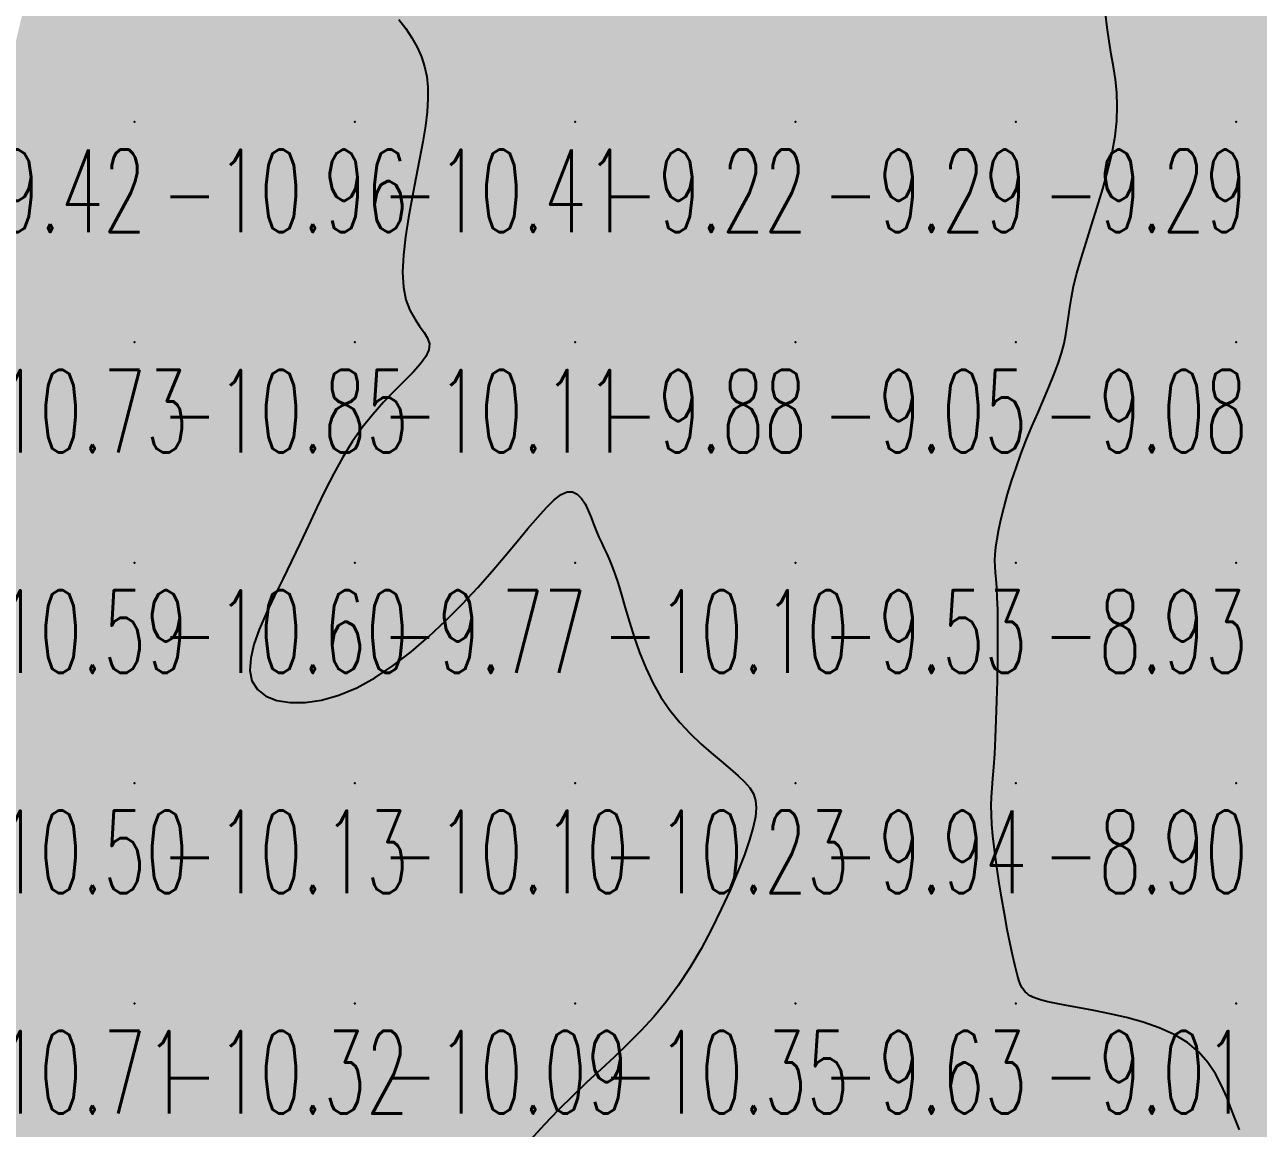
# Model space of a CAD drawing. Header units: millimetres. Extents: x 88261 to 90953, y 390274 to 392322.
# Drawn here: x 89895.3 to 89951.2, y 391011.6 to 391061.7 of the extents above; entities that cross this region are included whole.
import ezdxf
from ezdxf.enums import TextEntityAlignment as Align

# ---------------------------------------------------------------- set-up
doc = ezdxf.new("R2010")
doc.units = ezdxf.units.MM
doc.header["$LTSCALE"] = 25
for name, color, linetype in [('CN_03_00', 7, 'Continuous'), ('CN_04_00', 242, 'Continuous'), ('COTEAlt', 7, 'Continuous'), ('TN_COLORIAGE', 7, 'Continuous')]:
    doc.layers.add(name, color=color, linetype=linetype)
doc.styles.add('Simplex 1.0', font='Simplex.shx', dxfattribs={"width": 0.99, "height": 2.5})
doc.styles.get("Standard").update_dxf_attribs({"font": 'times.ttf'})

# ---------------------------------------------------------------- blocks, each defined once
blk = doc.blocks.new('COTE')
at = {"color": 0}
blk.add_point((0, 0), dxfattribs=at)
at = {"layer": 'COTEAlt'}
blk.add_attdef('ALT', text='', height=3.75, dxfattribs=at).set_placement((1.25, -1.25), align=Align.TOP_LEFT)

msp = doc.modelspace()

# ---------------------------------------------------------------- linework, layer by layer
at = {"layer": 'CN_03_00', "elevation": -9, "flags": 128}
msp.add_lwpolyline([(89950.4, 391011.494), (89950.212, 391011.952), (89950.023, 391012.451), (89949.818, 391012.975), (89949.583, 391013.511), (89949.303, 391014.042), (89948.962, 391014.553), (89948.547, 391015.03), (89948.041, 391015.456), (89947.437, 391015.821), (89946.755, 391016.128), (89946.023, 391016.384), (89945.266, 391016.595), (89944.514, 391016.769), (89943.791, 391016.912), (89943.127, 391017.032), (89942.547, 391017.134), (89942.072, 391017.226), (89941.696, 391017.309), (89941.404, 391017.385), (89941.183, 391017.455), (89941.02, 391017.521), (89940.9, 391017.582), (89940.811, 391017.642), (89940.738, 391017.7), (89940.67, 391017.761), (89940.603, 391017.836), (89940.535, 391017.94), (89940.463, 391018.086), (89940.386, 391018.289), (89940.302, 391018.563), (89940.208, 391018.922), (89940.102, 391019.381), (89939.983, 391019.946), (89939.856, 391020.597), (89939.726, 391021.309), (89939.597, 391022.054), (89939.475, 391022.806), (89939.364, 391023.537), (89939.271, 391024.223), (89939.2, 391024.835), (89939.155, 391025.356), (89939.133, 391025.806), (89939.132, 391026.212), (89939.146, 391026.602), (89939.172, 391027.004), (89939.207, 391027.447), (89939.246, 391027.958), (89939.286, 391028.565), (89939.324, 391029.286), (89939.358, 391030.099), (89939.387, 391030.972), (89939.41, 391031.872), (89939.426, 391032.767), (89939.434, 391033.625), (89939.434, 391034.414), (89939.423, 391035.1), (89939.402, 391035.662), (89939.375, 391036.115), (89939.346, 391036.484), (89939.32, 391036.793), (89939.301, 391037.068), (89939.295, 391037.334), (89939.306, 391037.615), (89939.338, 391037.936), (89939.395, 391038.318), (89939.478, 391038.757), (89939.585, 391039.245), (89939.717, 391039.776), (89939.873, 391040.342), (89940.052, 391040.934), (89940.253, 391041.544), (89940.476, 391042.166), (89940.719, 391042.792), (89940.976, 391043.415), (89941.236, 391044.029), (89941.493, 391044.629), (89941.738, 391045.207), (89941.963, 391045.758), (89942.159, 391046.276), (89942.318, 391046.754), (89942.434, 391047.191), (89942.518, 391047.599), (89942.58, 391047.994), (89942.635, 391048.394), (89942.692, 391048.816), (89942.766, 391049.274), (89942.868, 391049.787), (89943.011, 391050.371), (89943.202, 391051.037), (89943.431, 391051.772), (89943.682, 391052.557), (89943.941, 391053.374), (89944.193, 391054.205), (89944.422, 391055.031), (89944.614, 391055.833), (89944.753, 391056.593), (89944.829, 391057.297), (89944.848, 391057.953), (89944.822, 391058.572), (89944.76, 391059.165), (89944.675, 391059.745), (89944.577, 391060.323), (89944.477, 391060.911), (89944.387, 391061.521), (89944.314, 391062.162)], dxfattribs=at)
at = {"layer": 'CN_04_00', "elevation": -10, "flags": 128}
msp.add_lwpolyline([(89912.242, 391061.895), (89912.556, 391061.479), (89912.838, 391061.055), (89913.079, 391060.629), (89913.27, 391060.201), (89913.412, 391059.764), (89913.506, 391059.307), (89913.555, 391058.818), (89913.559, 391058.289), (89913.522, 391057.707), (89913.446, 391057.062), (89913.331, 391056.344), (89913.182, 391055.548), (89913.014, 391054.694), (89912.84, 391053.806), (89912.677, 391052.909), (89912.541, 391052.029), (89912.447, 391051.19), (89912.411, 391050.419), (89912.448, 391049.74), (89912.567, 391049.17), (89912.748, 391048.699), (89912.964, 391048.308), (89913.187, 391047.978), (89913.39, 391047.691), (89913.546, 391047.427), (89913.629, 391047.169), (89913.61, 391046.897), (89913.472, 391046.596), (89913.224, 391046.26), (89912.889, 391045.887), (89912.484, 391045.474), (89912.032, 391045.018), (89911.55, 391044.518), (89911.06, 391043.969), (89910.582, 391043.37), (89910.13, 391042.72), (89909.704, 391042.024), (89909.298, 391041.29), (89908.906, 391040.525), (89908.523, 391039.736), (89908.144, 391038.931), (89907.763, 391038.117), (89907.373, 391037.302), (89906.975, 391036.493), (89906.584, 391035.7), (89906.222, 391034.934), (89905.91, 391034.205), (89905.668, 391033.523), (89905.518, 391032.9), (89905.481, 391032.345), (89905.578, 391031.869), (89905.823, 391031.481), (89906.205, 391031.186), (89906.705, 391030.987), (89907.305, 391030.888), (89907.986, 391030.893), (89908.73, 391031.005), (89909.519, 391031.228), (89910.335, 391031.565), (89911.16, 391032.016), (89911.985, 391032.565), (89912.802, 391033.193), (89913.602, 391033.882), (89914.378, 391034.61), (89915.12, 391035.36), (89915.822, 391036.112), (89916.474, 391036.846), (89917.071, 391037.544), (89917.613, 391038.194), (89918.104, 391038.785), (89918.546, 391039.305), (89918.942, 391039.743), (89919.296, 391040.087), (89919.61, 391040.326), (89919.887, 391040.45), (89920.13, 391040.452), (89920.343, 391040.347), (89920.53, 391040.157), (89920.695, 391039.902), (89920.841, 391039.604), (89920.974, 391039.284), (89921.097, 391038.962), (89921.213, 391038.66), (89921.326, 391038.392), (89921.439, 391038.148), (89921.553, 391037.913), (89921.669, 391037.67), (89921.79, 391037.402), (89921.916, 391037.095), (89922.049, 391036.731), (89922.192, 391036.296), (89922.346, 391035.777), (89922.515, 391035.187), (89922.704, 391034.544), (89922.92, 391033.865), (89923.165, 391033.167), (89923.446, 391032.468), (89923.767, 391031.786), (89924.134, 391031.139), (89924.548, 391030.539), (89924.997, 391029.988), (89925.468, 391029.484), (89925.946, 391029.024), (89926.416, 391028.605), (89926.864, 391028.225), (89927.276, 391027.88), (89927.636, 391027.57), (89927.934, 391027.287), (89928.166, 391027.018), (89928.331, 391026.744), (89928.431, 391026.446), (89928.464, 391026.107), (89928.43, 391025.709), (89928.328, 391025.233), (89928.16, 391024.662), (89927.925, 391023.984), (89927.628, 391023.216), (89927.277, 391022.382), (89926.877, 391021.506), (89926.435, 391020.61), (89925.957, 391019.719), (89925.45, 391018.857), (89924.92, 391018.047), (89924.372, 391017.306), (89923.808, 391016.626), (89923.23, 391015.994), (89922.637, 391015.395), (89922.03, 391014.815), (89921.411, 391014.24), (89920.779, 391013.655), (89920.136, 391013.047), (89919.486, 391012.404), (89918.839, 391011.733), (89918.213, 391011.042)], dxfattribs=at)
at = {"layer": 'TN_COLORIAGE', "color": 191}
for points in [[(89900.249, 391057.239, -10), (89893.993, 391057.239, -10), (89900.249, 391067.239, -10), (89895.158, 391062.148, -10)], [(89900.249, 391057.239, -10), (89908.578, 391065.569, -10), (89900.249, 391067.239, -10), (89907.806, 391067.239, -10)], [(89900.249, 391057.239, -10), (89908.578, 391065.569, -10), (89910.249, 391057.239, -10), (89910.249, 391064.062, -10)], [(89913.628, 391060.618, -10.414), (89910.249, 391064.062, -10.414), (89910.249, 391057.239, -10.414)], [(89913.628, 391060.618, -10.414), (89913.714, 391057.239, -10.414), (89910.249, 391057.239, -10.414)], [(89890.249, 391047.239, -10.961), (89900.249, 391047.239, -10.961), (89900.249, 391057.239, -10.961)], [(89900.249, 391057.239, -10), (89893.993, 391057.239, -10), (89890.249, 391047.239, -10), (89890.249, 391052.844, -10)], [(89900.249, 391047.239, -10.414), (89910.249, 391047.239, -10.414), (89910.249, 391057.239, -10.414)], [(89900.249, 391057.239, -10.414), (89900.249, 391047.239, -10.414), (89910.249, 391057.239, -10.414)], [(89910.249, 391057.239, -10), (89913.714, 391057.239, -10), (89910.249, 391047.239, -10), (89911.499, 391048.49, -10)], [(89911.499, 391048.49, -10.112), (89914.979, 391047.239, -10.112), (89910.249, 391047.239, -10.112)], [(89890.249, 391037.239, -10.852), (89900.249, 391037.239, -10.852), (89900.249, 391047.239, -10.852)], [(89890.249, 391047.239, -10.852), (89890.249, 391037.239, -10.852), (89900.249, 391047.239, -10.852)], [(89900.249, 391037.239, -10), (89907.516, 391037.239, -10), (89910.249, 391047.239, -10), (89910.249, 391043.936, -10)], [(89900.249, 391047.239, -10.112), (89900.249, 391037.239, -10.112), (89910.249, 391047.239, -10.112)], [(89910.249, 391043.936, -10.112), (89914.979, 391047.239, -10.112), (89910.249, 391047.239, -10.112)], [(89917.087, 391037.239, -10.105), (89920.249, 391041.808, -10.105), (89920.249, 391037.239, -10.105)], [(89921.237, 391038.228, -10.105), (89920.249, 391041.808, -10.105), (89920.249, 391037.239, -10.105)], [(89921.237, 391038.228, -10.105), (89922.079, 391037.239, -10.105), (89920.249, 391037.239, -10.105)], [(89890.249, 391027.239, -10.601), (89900.249, 391027.239, -10.601), (89900.249, 391037.239, -10.601)], [(89890.249, 391037.239, -10.601), (89890.249, 391027.239, -10.601), (89900.249, 391037.239, -10.601)], [(89900.249, 391037.239, -10), (89907.516, 391037.239, -10), (89900.249, 391027.239, -10), (89903.926, 391030.917, -10)], [(89910.249, 391027.239, -10.105), (89920.249, 391027.239, -10.105), (89920.249, 391037.239, -10.105)], [(89920.249, 391037.239, -10), (89917.087, 391037.239, -10), (89910.249, 391027.239, -10), (89910.249, 391030.308, -10)], [(89920.249, 391027.239, -10), (89923.598, 391030.588, -10), (89920.249, 391037.239, -10), (89922.079, 391037.239, -10)], [(89900.249, 391027.239, -10), (89903.926, 391030.917, -10), (89910.249, 391027.239, -10), (89910.249, 391030.308, -10)], [(89923.598, 391030.588, -10.235), (89928.335, 391027.239, -10.235), (89920.249, 391027.239, -10.235)], [(89890.249, 391017.239, -10.131), (89900.249, 391017.239, -10.131), (89900.249, 391027.239, -10.131)], [(89890.249, 391027.239, -10.131), (89890.249, 391017.239, -10.131), (89900.249, 391027.239, -10.131)], [(89900.249, 391017.239, -10.1), (89910.249, 391017.239, -10.1), (89910.249, 391027.239, -10.1)], [(89900.249, 391027.239, -10.1), (89900.249, 391017.239, -10.1), (89910.249, 391027.239, -10.1)], [(89910.249, 391017.239, -10.235), (89920.249, 391017.239, -10.235), (89920.249, 391027.239, -10.235)], [(89910.249, 391027.239, -10.235), (89910.249, 391017.239, -10.235), (89920.249, 391027.239, -10.235)], [(89920.249, 391017.239, -10), (89928.882, 391025.873, -10), (89920.249, 391027.239, -10), (89928.335, 391027.239, -10)], [(89925.097, 391017.239, -10.351), (89928.882, 391025.873, -10.351), (89920.249, 391017.239, -10.351)], [(89890.249, 391007.239, -10.317), (89900.249, 391007.239, -10.317), (89900.249, 391017.239, -10.317)], [(89890.249, 391017.239, -10.317), (89890.249, 391007.239, -10.317), (89900.249, 391017.239, -10.317)], [(89900.249, 391007.239, -10.086), (89910.249, 391007.239, -10.086), (89910.249, 391017.239, -10.086)], [(89900.249, 391017.239, -10.086), (89900.249, 391007.239, -10.086), (89910.249, 391017.239, -10.086)], [(89910.249, 391007.239, -10), (89914.727, 391007.239, -10), (89920.249, 391017.239, -10), (89920.249, 391013.45, -10)], [(89910.249, 391017.239, -10.351), (89910.249, 391007.239, -10.351), (89920.249, 391017.239, -10.351)], [(89920.249, 391013.45, -10.351), (89925.097, 391017.239, -10.351), (89920.249, 391017.239, -10.351)], [(89926.02, 391007.239, -10.422), (89930.249, 391012.545, -10.422), (89930.249, 391007.239, -10.422)], [(89933.236, 391010.227, -10.422), (89930.249, 391012.545, -10.422), (89930.249, 391007.239, -10.422)]]:
    msp.add_solid(points, dxfattribs=at)
at = {"layer": 'TN_COLORIAGE', "color": 181}
for points in [[(89910.249, 391064.062, -9.189), (89913.628, 391060.618, -9.189), (89910.249, 391067.239, -9.189), (89920.249, 391067.239, -9.189)], [(89913.714, 391057.239, -9.189), (89913.628, 391060.618, -9.189), (89920.249, 391057.239, -9.189), (89920.249, 391067.239, -9.189)], [(89920.249, 391057.239, -9.189), (89930.249, 391057.239, -9.189), (89930.249, 391067.239, -9.189)], [(89920.249, 391067.239, -9.189), (89920.249, 391057.239, -9.189), (89930.249, 391067.239, -9.189)], [(89930.249, 391067.239, -9.291), (89930.249, 391057.239, -9.291), (89940.249, 391067.239, -9.291)], [(89930.249, 391057.239, -9.291), (89940.249, 391057.239, -9.291), (89940.249, 391067.239, -9.291)], [(89940.249, 391057.239, -9), (89944.172, 391061.162, -9), (89940.249, 391067.239, -9), (89944.157, 391067.239, -9)], [(89944.172, 391061.162, -9.293), (89945.475, 391057.239, -9.293), (89940.249, 391057.239, -9.293)], [(89914.979, 391047.239, -9.22), (89911.499, 391048.49, -9.22), (89920.249, 391047.239, -9.22), (89920.249, 391057.239, -9.22)], [(89911.499, 391048.49, -9.22), (89913.714, 391057.239, -9.22), (89920.249, 391057.239, -9.22)], [(89920.249, 391047.239, -9.294), (89930.249, 391047.239, -9.294), (89930.249, 391057.239, -9.294)], [(89920.249, 391057.239, -9.294), (89920.249, 391047.239, -9.294), (89930.249, 391057.239, -9.294)], [(89930.249, 391057.239, -9.293), (89930.249, 391047.239, -9.293), (89940.249, 391057.239, -9.293)], [(89930.249, 391047.239, -9.293), (89940.249, 391047.239, -9.293), (89940.249, 391057.239, -9.293)], [(89940.249, 391057.239, -9), (89945.475, 391057.239, -9), (89940.249, 391047.239, -9), (89942.447, 391049.437, -9)], [(89942.447, 391049.437, -9.075), (89942.802, 391047.239, -9.075), (89940.249, 391047.239, -9.075)], [(89920.249, 391041.808, -9.774), (89917.087, 391037.239, -9.774), (89920.249, 391047.239, -9.774), (89910.249, 391037.239, -9.774)], [(89914.979, 391047.239, -9.774), (89910.249, 391043.936, -9.774), (89920.249, 391047.239, -9.774), (89910.249, 391037.239, -9.774)], [(89920.249, 391041.808, -9.047), (89921.237, 391038.228, -9.047), (89920.249, 391047.239, -9.047), (89930.249, 391047.239, -9.047)], [(89922.079, 391037.239, -9.047), (89921.237, 391038.228, -9.047), (89930.249, 391037.239, -9.047), (89930.249, 391047.239, -9.047)], [(89930.249, 391047.239, -9.075), (89930.249, 391037.239, -9.075), (89940.249, 391047.239, -9.075)], [(89930.249, 391037.239, -9), (89939.059, 391037.239, -9), (89940.249, 391047.239, -9), (89940.249, 391042.13, -9)], [(89942.802, 391047.239, -9.075), (89940.249, 391042.13, -9.075), (89940.249, 391047.239, -9.075)], [(89910.249, 391043.936, -9.774), (89907.516, 391037.239, -9.774), (89910.249, 391037.239, -9.774)], [(89910.249, 391030.308, -9.774), (89903.926, 391030.917, -9.774), (89910.249, 391037.239, -9.774)], [(89903.926, 391030.917, -9.774), (89907.516, 391037.239, -9.774), (89910.249, 391037.239, -9.774)], [(89910.249, 391030.308, -9.774), (89917.087, 391037.239, -9.774), (89910.249, 391037.239, -9.774)], [(89922.079, 391037.239, -9.534), (89923.598, 391030.588, -9.534), (89930.249, 391037.239, -9.534)], [(89928.335, 391027.239, -9.534), (89923.598, 391030.588, -9.534), (89930.249, 391027.239, -9.534), (89930.249, 391037.239, -9.534)], [(89930.249, 391027.239, -9), (89939.54, 391036.531, -9), (89930.249, 391037.239, -9), (89939.059, 391037.239, -9)], [(89939.317, 391027.239, -9.944), (89939.54, 391036.531, -9.944), (89930.249, 391027.239, -9.944)], [(89928.882, 391025.873, -9.627), (89925.097, 391017.239, -9.627), (89930.249, 391027.239, -9.627), (89930.249, 391017.239, -9.627)], [(89928.335, 391027.239, -9.944), (89928.882, 391025.873, -9.944), (89930.249, 391027.239, -9.944)], [(89930.249, 391027.239, -9), (89939.317, 391027.239, -9), (89930.249, 391017.239, -9), (89938.909, 391025.899, -9)], [(89930.249, 391017.239, -9), (89938.909, 391025.899, -9), (89940.249, 391017.239, -9), (89940.249, 391018.172, -9)], [(89940.706, 391017.697, -9.01), (89940.249, 391018.172, -9.01), (89940.249, 391017.239, -9.01)], [(89940.706, 391017.697, -9.01), (89941.354, 391017.239, -9.01), (89940.249, 391017.239, -9.01)], [(89930.249, 391012.545, -9.425), (89926.02, 391007.239, -9.425), (89930.249, 391017.239, -9.425), (89920.249, 391007.239, -9.425)], [(89925.097, 391017.239, -9.425), (89920.249, 391013.45, -9.425), (89930.249, 391017.239, -9.425), (89920.249, 391007.239, -9.425)], [(89930.249, 391012.545, -9.01), (89933.236, 391010.227, -9.01), (89930.249, 391017.239, -9.01), (89940.249, 391017.239, -9.01)], [(89935.766, 391007.239, -9.01), (89933.236, 391010.227, -9.01), (89940.249, 391007.239, -9.01), (89940.249, 391017.239, -9.01)], [(89940.249, 391007.239, -9), (89949.16, 391016.151, -9), (89940.249, 391017.239, -9), (89941.354, 391017.239, -9)], [(89940.249, 391007.239, -9), (89949.16, 391016.151, -9), (89950.249, 391007.239, -9), (89950.249, 391010.895, -9)], [(89920.249, 391013.45, -9.425), (89914.727, 391007.239, -9.425), (89920.249, 391007.239, -9.425)]]:
    msp.add_solid(points, dxfattribs=at)
at = {"layer": 'TN_COLORIAGE', "color": 171}
for points in [[(89944.157, 391067.239, -8.547), (89944.172, 391061.162, -8.547), (89950.249, 391067.239, -8.547)], [(89945.475, 391057.239, -8.547), (89944.172, 391061.162, -8.547), (89950.249, 391057.239, -8.547), (89950.249, 391067.239, -8.547)], [(89950.249, 391057.239, -8), (89956.126, 391063.116, -8), (89950.249, 391067.239, -8), (89955.403, 391067.239, -8)], [(89950.249, 391057.239, -8), (89956.126, 391063.116, -8), (89960.249, 391057.239, -8), (89960.249, 391059.611, -8)], [(89942.447, 391049.437, -8.733), (89945.475, 391057.239, -8.733), (89950.249, 391057.239, -8.733)], [(89942.802, 391047.239, -8.733), (89942.447, 391049.437, -8.733), (89950.249, 391047.239, -8.733), (89950.249, 391057.239, -8.733)], [(89950.249, 391057.239, -8.16), (89950.249, 391047.239, -8.16), (89960.249, 391057.239, -8.16)], [(89950.249, 391047.239, -8.16), (89960.249, 391047.239, -8.16), (89960.249, 391057.239, -8.16)], [(89940.249, 391042.13, -8.781), (89942.802, 391047.239, -8.781), (89940.249, 391037.239, -8.781), (89950.249, 391047.239, -8.781)], [(89940.249, 391037.239, -8.781), (89950.249, 391037.239, -8.781), (89950.249, 391047.239, -8.781)], [(89950.249, 391047.239, -8.196), (89950.249, 391037.239, -8.196), (89960.249, 391047.239, -8.196)], [(89950.249, 391037.239, -8.196), (89960.249, 391037.239, -8.196), (89960.249, 391047.239, -8.196)], [(89940.249, 391042.13, -8.928), (89939.059, 391037.239, -8.928), (89940.249, 391037.239, -8.928)], [(89939.059, 391037.239, -8.928), (89939.54, 391036.531, -8.928), (89940.249, 391037.239, -8.928)], [(89939.54, 391036.531, -8.903), (89939.317, 391027.239, -8.903), (89940.249, 391037.239, -8.903), (89940.249, 391027.239, -8.903)], [(89940.249, 391037.239, -8.753), (89940.249, 391027.239, -8.753), (89950.249, 391037.239, -8.753)], [(89940.249, 391027.239, -8.753), (89950.249, 391027.239, -8.753), (89950.249, 391037.239, -8.753)], [(89950.249, 391037.239, -8.548), (89950.249, 391027.239, -8.548), (89960.249, 391037.239, -8.548)], [(89950.249, 391027.239, -8.548), (89960.249, 391027.239, -8.548), (89960.249, 391037.239, -8.548)], [(89938.909, 391025.899, -8.903), (89939.317, 391027.239, -8.903), (89940.249, 391027.239, -8.903)], [(89940.249, 391018.172, -8.903), (89938.909, 391025.899, -8.903), (89940.249, 391027.239, -8.903)], [(89940.249, 391018.172, -8.792), (89940.706, 391017.697, -8.792), (89940.249, 391027.239, -8.792), (89950.249, 391027.239, -8.792)], [(89941.354, 391017.239, -8.792), (89940.706, 391017.697, -8.792), (89950.249, 391017.239, -8.792), (89950.249, 391027.239, -8.792)], [(89950.249, 391027.239, -8.702), (89950.249, 391017.239, -8.702), (89960.249, 391027.239, -8.702)], [(89950.249, 391017.239, -8.702), (89960.249, 391017.239, -8.702), (89960.249, 391027.239, -8.702)], [(89941.354, 391017.239, -8.92), (89949.16, 391016.151, -8.92), (89950.249, 391017.239, -8.92)], [(89950.249, 391010.895, -8.92), (89949.16, 391016.151, -8.92), (89950.249, 391017.239, -8.92)], [(89950.249, 391010.895, -8.814), (89952.243, 391009.234, -8.814), (89950.249, 391017.239, -8.814), (89960.249, 391017.239, -8.814)]]:
    msp.add_solid(points, dxfattribs=at)

# ---------------------------------------------------------------- block references
at = {"layer": 'COTEAlt'}
ref = msp.add_blockref('COTE', (89890.249, 391057.239), dxfattribs=at)
ref.add_attrib('ALT', '-9.42', dxfattribs={"height": 3.75, "style": 'Simplex 1.0', "width": 0.6}).set_placement((89891.499, 391055.989), align=Align.TOP_LEFT)
ref = msp.add_blockref('COTE', (89900.249, 391057.239), dxfattribs=at)
ref.add_attrib('ALT', '-10.96', dxfattribs={"height": 3.75, "style": 'Simplex 1.0', "width": 0.6}).set_placement((89901.499, 391055.989), align=Align.TOP_LEFT)
ref = msp.add_blockref('COTE', (89910.249, 391057.239), dxfattribs=at)
ref.add_attrib('ALT', '-10.41', dxfattribs={"height": 3.75, "style": 'Simplex 1.0', "width": 0.6}).set_placement((89911.499, 391055.989), align=Align.TOP_LEFT)
ref = msp.add_blockref('COTE', (89920.249, 391057.239), dxfattribs=at)
ref.add_attrib('ALT', '-9.22', dxfattribs={"height": 3.75, "style": 'Simplex 1.0', "width": 0.6}).set_placement((89921.499, 391055.989), align=Align.TOP_LEFT)
ref = msp.add_blockref('COTE', (89930.249, 391057.239), dxfattribs=at)
ref.add_attrib('ALT', '-9.29', dxfattribs={"height": 3.75, "style": 'Simplex 1.0', "width": 0.6}).set_placement((89931.499, 391055.989), align=Align.TOP_LEFT)
ref = msp.add_blockref('COTE', (89940.249, 391057.239), dxfattribs=at)
ref.add_attrib('ALT', '-9.29', dxfattribs={"height": 3.75, "style": 'Simplex 1.0', "width": 0.6}).set_placement((89941.499, 391055.989), align=Align.TOP_LEFT)
ref = msp.add_blockref('COTE', (89950.249, 391057.239), dxfattribs=at)
ref.add_attrib('ALT', '-8.73', dxfattribs={"height": 3.75, "style": 'Simplex 1.0', "width": 0.6}).set_placement((89951.499, 391055.989), align=Align.TOP_LEFT)
ref = msp.add_blockref('COTE', (89890.249, 391047.239), dxfattribs=at)
ref.add_attrib('ALT', '-10.73', dxfattribs={"height": 3.75, "style": 'Simplex 1.0', "width": 0.6}).set_placement((89891.499, 391045.989), align=Align.TOP_LEFT)
ref = msp.add_blockref('COTE', (89900.249, 391047.239), dxfattribs=at)
ref.add_attrib('ALT', '-10.85', dxfattribs={"height": 3.75, "style": 'Simplex 1.0', "width": 0.6}).set_placement((89901.499, 391045.989), align=Align.TOP_LEFT)
ref = msp.add_blockref('COTE', (89910.249, 391047.239), dxfattribs=at)
ref.add_attrib('ALT', '-10.11', dxfattribs={"height": 3.75, "style": 'Simplex 1.0', "width": 0.6}).set_placement((89911.499, 391045.989), align=Align.TOP_LEFT)
ref = msp.add_blockref('COTE', (89920.249, 391047.239), dxfattribs=at)
ref.add_attrib('ALT', '-9.88', dxfattribs={"height": 3.75, "style": 'Simplex 1.0', "width": 0.6}).set_placement((89921.499, 391045.989), align=Align.TOP_LEFT)
ref = msp.add_blockref('COTE', (89930.249, 391047.239), dxfattribs=at)
ref.add_attrib('ALT', '-9.05', dxfattribs={"height": 3.75, "style": 'Simplex 1.0', "width": 0.6}).set_placement((89931.499, 391045.989), align=Align.TOP_LEFT)
ref = msp.add_blockref('COTE', (89940.249, 391047.239), dxfattribs=at)
ref.add_attrib('ALT', '-9.08', dxfattribs={"height": 3.75, "style": 'Simplex 1.0', "width": 0.6}).set_placement((89941.499, 391045.989), align=Align.TOP_LEFT)
ref = msp.add_blockref('COTE', (89950.249, 391047.239), dxfattribs=at)
ref.add_attrib('ALT', '-8.78', dxfattribs={"height": 3.75, "style": 'Simplex 1.0', "width": 0.6}).set_placement((89951.499, 391045.989), align=Align.TOP_LEFT)
ref = msp.add_blockref('COTE', (89890.249, 391037.239), dxfattribs=at)
ref.add_attrib('ALT', '-10.59', dxfattribs={"height": 3.75, "style": 'Simplex 1.0', "width": 0.6}).set_placement((89891.499, 391035.989), align=Align.TOP_LEFT)
ref = msp.add_blockref('COTE', (89900.249, 391037.239), dxfattribs=at)
ref.add_attrib('ALT', '-10.60', dxfattribs={"height": 3.75, "style": 'Simplex 1.0', "width": 0.6}).set_placement((89901.499, 391035.989), align=Align.TOP_LEFT)
ref = msp.add_blockref('COTE', (89910.249, 391037.239), dxfattribs=at)
ref.add_attrib('ALT', '-9.77', dxfattribs={"height": 3.75, "style": 'Simplex 1.0', "width": 0.6}).set_placement((89911.499, 391035.989), align=Align.TOP_LEFT)
ref = msp.add_blockref('COTE', (89920.249, 391037.239), dxfattribs=at)
ref.add_attrib('ALT', '-10.10', dxfattribs={"height": 3.75, "style": 'Simplex 1.0', "width": 0.6}).set_placement((89921.499, 391035.989), align=Align.TOP_LEFT)
ref = msp.add_blockref('COTE', (89930.249, 391037.239), dxfattribs=at)
ref.add_attrib('ALT', '-9.53', dxfattribs={"height": 3.75, "style": 'Simplex 1.0', "width": 0.6}).set_placement((89931.499, 391035.989), align=Align.TOP_LEFT)
ref = msp.add_blockref('COTE', (89940.249, 391037.239), dxfattribs=at)
ref.add_attrib('ALT', '-8.93', dxfattribs={"height": 3.75, "style": 'Simplex 1.0', "width": 0.6}).set_placement((89941.499, 391035.989), align=Align.TOP_LEFT)
ref = msp.add_blockref('COTE', (89950.249, 391037.239), dxfattribs=at)
ref.add_attrib('ALT', '-8.75', dxfattribs={"height": 3.75, "style": 'Simplex 1.0', "width": 0.6}).set_placement((89951.499, 391035.989), align=Align.TOP_LEFT)
ref = msp.add_blockref('COTE', (89890.249, 391027.239), dxfattribs=at)
ref.add_attrib('ALT', '-10.50', dxfattribs={"height": 3.75, "style": 'Simplex 1.0', "width": 0.6}).set_placement((89891.499, 391025.989), align=Align.TOP_LEFT)
ref = msp.add_blockref('COTE', (89900.249, 391027.239), dxfattribs=at)
ref.add_attrib('ALT', '-10.13', dxfattribs={"height": 3.75, "style": 'Simplex 1.0', "width": 0.6}).set_placement((89901.499, 391025.989), align=Align.TOP_LEFT)
ref = msp.add_blockref('COTE', (89910.249, 391027.239), dxfattribs=at)
ref.add_attrib('ALT', '-10.10', dxfattribs={"height": 3.75, "style": 'Simplex 1.0', "width": 0.6}).set_placement((89911.499, 391025.989), align=Align.TOP_LEFT)
ref = msp.add_blockref('COTE', (89920.249, 391027.239), dxfattribs=at)
ref.add_attrib('ALT', '-10.23', dxfattribs={"height": 3.75, "style": 'Simplex 1.0', "width": 0.6}).set_placement((89921.499, 391025.989), align=Align.TOP_LEFT)
ref = msp.add_blockref('COTE', (89930.249, 391027.239), dxfattribs=at)
ref.add_attrib('ALT', '-9.94', dxfattribs={"height": 3.75, "style": 'Simplex 1.0', "width": 0.6}).set_placement((89931.499, 391025.989), align=Align.TOP_LEFT)
ref = msp.add_blockref('COTE', (89940.249, 391027.239), dxfattribs=at)
ref.add_attrib('ALT', '-8.90', dxfattribs={"height": 3.75, "style": 'Simplex 1.0', "width": 0.6}).set_placement((89941.499, 391025.989), align=Align.TOP_LEFT)
ref = msp.add_blockref('COTE', (89950.249, 391027.239), dxfattribs=at)
ref.add_attrib('ALT', '-8.79', dxfattribs={"height": 3.75, "style": 'Simplex 1.0', "width": 0.6}).set_placement((89951.499, 391025.989), align=Align.TOP_LEFT)
ref = msp.add_blockref('COTE', (89890.249, 391017.239), dxfattribs=at)
ref.add_attrib('ALT', '-10.71', dxfattribs={"height": 3.75, "style": 'Simplex 1.0', "width": 0.6}).set_placement((89891.499, 391015.989), align=Align.TOP_LEFT)
ref = msp.add_blockref('COTE', (89900.249, 391017.239), dxfattribs=at)
ref.add_attrib('ALT', '-10.32', dxfattribs={"height": 3.75, "style": 'Simplex 1.0', "width": 0.6}).set_placement((89901.499, 391015.989), align=Align.TOP_LEFT)
ref = msp.add_blockref('COTE', (89910.249, 391017.239), dxfattribs=at)
ref.add_attrib('ALT', '-10.09', dxfattribs={"height": 3.75, "style": 'Simplex 1.0', "width": 0.6}).set_placement((89911.499, 391015.989), align=Align.TOP_LEFT)
ref = msp.add_blockref('COTE', (89920.249, 391017.239), dxfattribs=at)
ref.add_attrib('ALT', '-10.35', dxfattribs={"height": 3.75, "style": 'Simplex 1.0', "width": 0.6}).set_placement((89921.499, 391015.989), align=Align.TOP_LEFT)
ref = msp.add_blockref('COTE', (89930.249, 391017.239), dxfattribs=at)
ref.add_attrib('ALT', '-9.63', dxfattribs={"height": 3.75, "style": 'Simplex 1.0', "width": 0.6}).set_placement((89931.499, 391015.989), align=Align.TOP_LEFT)
ref = msp.add_blockref('COTE', (89940.249, 391017.239), dxfattribs=at)
ref.add_attrib('ALT', '-9.01', dxfattribs={"height": 3.75, "style": 'Simplex 1.0', "width": 0.6}).set_placement((89941.499, 391015.989), align=Align.TOP_LEFT)
ref = msp.add_blockref('COTE', (89950.249, 391017.239), dxfattribs=at)
ref.add_attrib('ALT', '-8.92', dxfattribs={"height": 3.75, "style": 'Simplex 1.0', "width": 0.6}).set_placement((89951.499, 391015.989), align=Align.TOP_LEFT)

doc.saveas('drawing.dxf')
